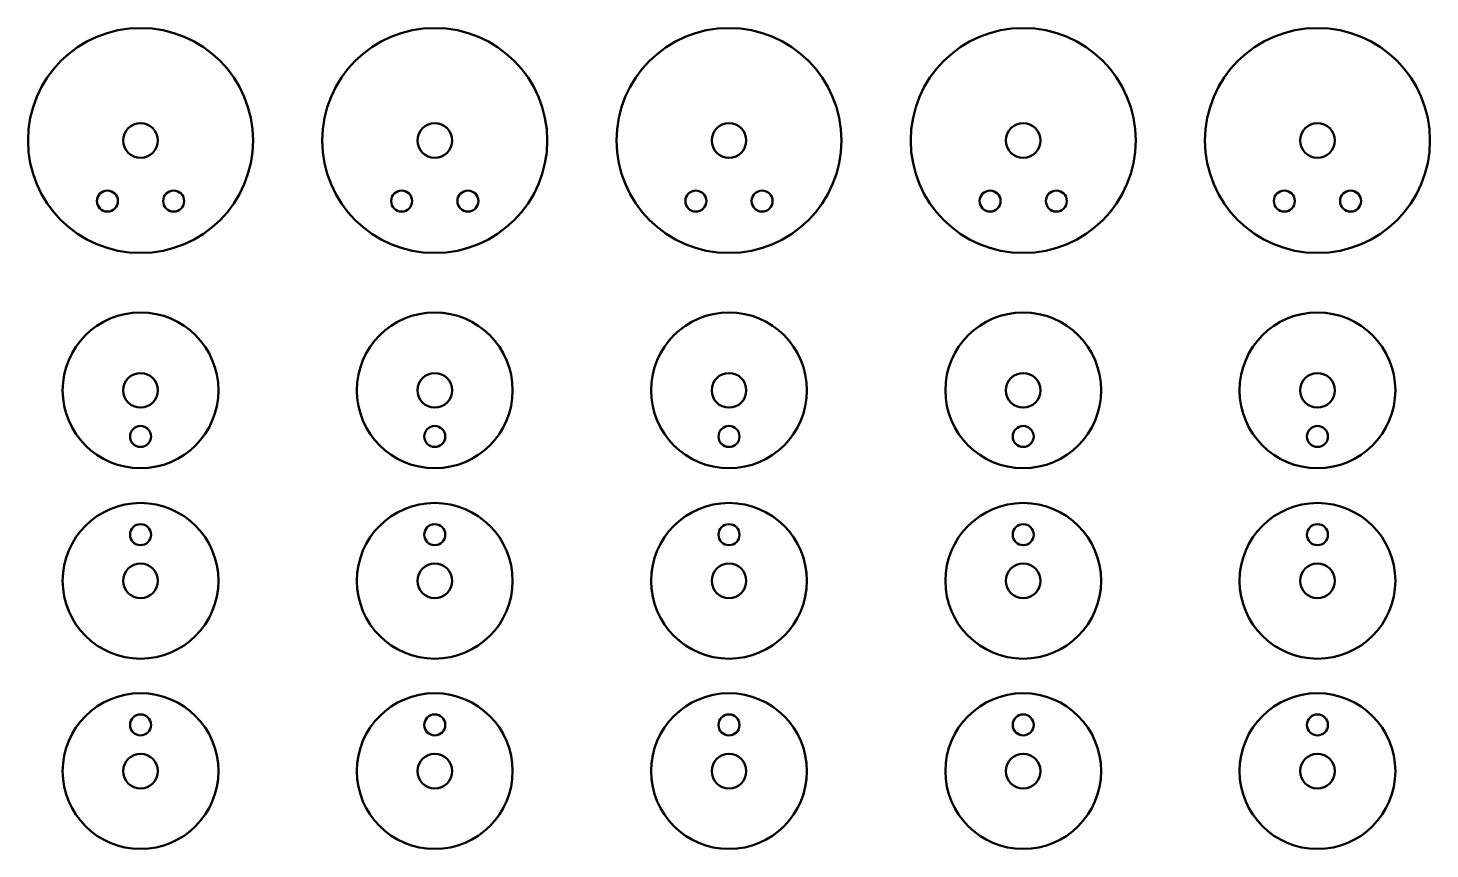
# Model space of a CAD drawing. Header units: inches. Extents: x 1117 to 1992, y -2324 to -585.
# Drawn here: x 1705.5 to 1786.5, y -1213.3 to -1165.9 of the extents above; entities that cross this region are included whole.
import ezdxf

# ---------------------------------------------------------------- set-up
doc = ezdxf.new("R2010")
doc.units = ezdxf.units.IN
doc.header["$MEASUREMENT"] = 0
doc.layers.add('Layer 1', color=7, linetype='Continuous')

# ---------------------------------------------------------------- blocks, each defined once
blk = doc.blocks.new('block 98')
at = {"layer": 'Layer 1', "color": 18, "lineweight": 50, "true_color": 0x010101}
for points in [[(1775.525, -1208.793), (1775.525, -1211.279), (1777.539, -1213.294), (1780.025, -1213.294), (1782.51, -1213.294), (1784.525, -1211.279), (1784.525, -1208.793), (1784.525, -1206.308), (1782.51, -1204.293), (1780.025, -1204.293), (1777.539, -1204.293), (1775.525, -1206.308), (1775.525, -1208.793)], [(1779.024, -1208.793), (1779.024, -1208.241), (1779.472, -1207.793), (1780.024, -1207.793), (1780.577, -1207.793), (1781.024, -1208.241), (1781.024, -1208.793), (1781.024, -1209.346), (1780.577, -1209.794), (1780.024, -1209.794), (1779.472, -1209.794), (1779.024, -1209.346), (1779.024, -1208.793)]]:
    blk.add_open_spline(points, degree=3, knots=[0, 0, 0, 0, 1, 1, 1, 2, 2, 2, 3, 3, 3, 4, 4, 4, 4], dxfattribs=at)
at = {"layer": 'Layer 1', "color": 240, "lineweight": 50, "true_color": 0xec2227}
blk.add_open_spline([(1780.024, -1205.518), (1780.36, -1205.518), (1780.632, -1205.79), (1780.632, -1206.126), (1780.632, -1206.461), (1780.36, -1206.733), (1780.024, -1206.733), (1779.689, -1206.733), (1779.417, -1206.461), (1779.417, -1206.126), (1779.417, -1205.79), (1779.689, -1205.518), (1780.024, -1205.518)], degree=3, knots=[0, 0, 0, 0, 1, 1, 1, 2, 2, 2, 3, 3, 3, 4, 4, 4, 4], dxfattribs=at)
blk = doc.blocks.new('block 99')
at = {"layer": 'Layer 1', "color": 18, "lineweight": 50, "true_color": 0x010101}
for points in [[(1775.525, -1197.798), (1775.525, -1200.284), (1777.539, -1202.298), (1780.025, -1202.298), (1782.51, -1202.298), (1784.525, -1200.284), (1784.525, -1197.798), (1784.525, -1195.313), (1782.51, -1193.298), (1780.025, -1193.298), (1777.539, -1193.298), (1775.525, -1195.313), (1775.525, -1197.798)], [(1779.024, -1197.798), (1779.024, -1197.246), (1779.472, -1196.799), (1780.024, -1196.799), (1780.577, -1196.799), (1781.024, -1197.246), (1781.024, -1197.798), (1781.024, -1198.351), (1780.577, -1198.798), (1780.024, -1198.798), (1779.472, -1198.798), (1779.024, -1198.351), (1779.024, -1197.798)]]:
    blk.add_open_spline(points, degree=3, knots=[0, 0, 0, 0, 1, 1, 1, 2, 2, 2, 3, 3, 3, 4, 4, 4, 4], dxfattribs=at)
at = {"layer": 'Layer 1', "color": 240, "lineweight": 50, "true_color": 0xec2227}
blk.add_open_spline([(1780.024, -1194.523), (1780.36, -1194.523), (1780.632, -1194.795), (1780.632, -1195.131), (1780.632, -1195.466), (1780.36, -1195.738), (1780.024, -1195.738), (1779.689, -1195.738), (1779.417, -1195.466), (1779.417, -1195.131), (1779.417, -1194.795), (1779.689, -1194.523), (1780.024, -1194.523)], degree=3, knots=[0, 0, 0, 0, 1, 1, 1, 2, 2, 2, 3, 3, 3, 4, 4, 4, 4], dxfattribs=at)
blk = doc.blocks.new('block 102')
at = {"layer": 'Layer 1', "color": 18, "lineweight": 50, "true_color": 0x010101}
for points in [[(1780.024, -1191.289), (1782.51, -1191.289), (1784.524, -1189.275), (1784.524, -1186.789), (1784.524, -1184.303), (1782.51, -1182.289), (1780.024, -1182.289), (1777.539, -1182.289), (1775.524, -1184.303), (1775.524, -1186.789), (1775.524, -1189.275), (1777.539, -1191.289), (1780.024, -1191.289)], [(1780.024, -1185.788), (1780.577, -1185.788), (1781.024, -1186.237), (1781.024, -1186.789), (1781.024, -1187.341), (1780.577, -1187.788), (1780.024, -1187.788), (1779.472, -1187.788), (1779.024, -1187.341), (1779.024, -1186.789), (1779.024, -1186.237), (1779.472, -1185.788), (1780.024, -1185.788)]]:
    blk.add_open_spline(points, degree=3, knots=[0, 0, 0, 0, 1, 1, 1, 2, 2, 2, 3, 3, 3, 4, 4, 4, 4], dxfattribs=at)
at = {"layer": 'Layer 1', "color": 240, "lineweight": 50, "true_color": 0xec2227}
blk.add_open_spline([(1780.024, -1188.849), (1780.36, -1188.849), (1780.632, -1189.121), (1780.632, -1189.456), (1780.632, -1189.792), (1780.36, -1190.063), (1780.024, -1190.063), (1779.689, -1190.063), (1779.417, -1189.792), (1779.417, -1189.456), (1779.417, -1189.121), (1779.689, -1188.849), (1780.024, -1188.849)], degree=3, knots=[0, 0, 0, 0, 1, 1, 1, 2, 2, 2, 3, 3, 3, 4, 4, 4, 4], dxfattribs=at)
blk = doc.blocks.new('block 103')
at = {"layer": 'Layer 1', "color": 18, "lineweight": 50, "true_color": 0x010101}
for points in [[(1780.024, -1178.851), (1783.614, -1178.851), (1786.525, -1175.942), (1786.525, -1172.351), (1786.525, -1168.761), (1783.614, -1165.851), (1780.024, -1165.851), (1776.435, -1165.851), (1773.524, -1168.762), (1773.524, -1172.351), (1773.525, -1175.942), (1776.435, -1178.851), (1780.024, -1178.851)], [(1780.024, -1171.351), (1780.577, -1171.351), (1781.024, -1171.799), (1781.024, -1172.351), (1781.024, -1172.903), (1780.577, -1173.351), (1780.024, -1173.351), (1779.472, -1173.351), (1779.024, -1172.903), (1779.024, -1172.351), (1779.024, -1171.799), (1779.472, -1171.351), (1780.024, -1171.351)]]:
    blk.add_open_spline(points, degree=3, knots=[0, 0, 0, 0, 1, 1, 1, 2, 2, 2, 3, 3, 3, 4, 4, 4, 4], dxfattribs=at)
at = {"layer": 'Layer 1', "color": 240, "lineweight": 50, "true_color": 0xec2227}
for points in [[(1778.111, -1175.245), (1778.446, -1175.245), (1778.718, -1175.517), (1778.718, -1175.852), (1778.718, -1176.188), (1778.446, -1176.46), (1778.111, -1176.46), (1777.775, -1176.46), (1777.503, -1176.188), (1777.503, -1175.852), (1777.503, -1175.517), (1777.775, -1175.245), (1778.111, -1175.245)], [(1781.938, -1175.245), (1782.274, -1175.245), (1782.546, -1175.517), (1782.546, -1175.852), (1782.546, -1176.188), (1782.274, -1176.46), (1781.938, -1176.46), (1781.603, -1176.46), (1781.331, -1176.188), (1781.331, -1175.852), (1781.331, -1175.517), (1781.603, -1175.245), (1781.938, -1175.245)]]:
    blk.add_open_spline(points, degree=3, knots=[0, 0, 0, 0, 1, 1, 1, 2, 2, 2, 3, 3, 3, 4, 4, 4, 4], dxfattribs=at)
blk = doc.blocks.new('block 105')
at = {"layer": 'Layer 1', "color": 18, "lineweight": 50, "true_color": 0x010101}
for points in [[(1758.525, -1208.793), (1758.525, -1211.279), (1760.539, -1213.294), (1763.025, -1213.294), (1765.51, -1213.294), (1767.524, -1211.279), (1767.524, -1208.793), (1767.524, -1206.308), (1765.51, -1204.293), (1763.025, -1204.293), (1760.539, -1204.293), (1758.525, -1206.308), (1758.525, -1208.793)], [(1762.024, -1208.793), (1762.024, -1208.241), (1762.472, -1207.793), (1763.025, -1207.793), (1763.577, -1207.793), (1764.024, -1208.241), (1764.024, -1208.793), (1764.024, -1209.346), (1763.577, -1209.794), (1763.025, -1209.794), (1762.472, -1209.794), (1762.024, -1209.346), (1762.024, -1208.793)]]:
    blk.add_open_spline(points, degree=3, knots=[0, 0, 0, 0, 1, 1, 1, 2, 2, 2, 3, 3, 3, 4, 4, 4, 4], dxfattribs=at)
at = {"layer": 'Layer 1', "color": 240, "lineweight": 50, "true_color": 0xec2227}
blk.add_open_spline([(1763.025, -1205.518), (1763.36, -1205.518), (1763.632, -1205.79), (1763.632, -1206.126), (1763.632, -1206.461), (1763.36, -1206.733), (1763.025, -1206.733), (1762.689, -1206.733), (1762.417, -1206.461), (1762.417, -1206.126), (1762.417, -1205.79), (1762.689, -1205.518), (1763.025, -1205.518)], degree=3, knots=[0, 0, 0, 0, 1, 1, 1, 2, 2, 2, 3, 3, 3, 4, 4, 4, 4], dxfattribs=at)
blk = doc.blocks.new('block 106')
at = {"layer": 'Layer 1', "color": 18, "lineweight": 50, "true_color": 0x010101}
for points in [[(1758.525, -1197.798), (1758.525, -1200.284), (1760.539, -1202.298), (1763.025, -1202.298), (1765.51, -1202.298), (1767.524, -1200.284), (1767.524, -1197.798), (1767.524, -1195.313), (1765.51, -1193.298), (1763.025, -1193.298), (1760.539, -1193.298), (1758.525, -1195.313), (1758.525, -1197.798)], [(1762.024, -1197.798), (1762.024, -1197.246), (1762.472, -1196.799), (1763.025, -1196.799), (1763.577, -1196.799), (1764.024, -1197.246), (1764.024, -1197.798), (1764.024, -1198.351), (1763.577, -1198.798), (1763.025, -1198.798), (1762.472, -1198.798), (1762.024, -1198.351), (1762.024, -1197.798)]]:
    blk.add_open_spline(points, degree=3, knots=[0, 0, 0, 0, 1, 1, 1, 2, 2, 2, 3, 3, 3, 4, 4, 4, 4], dxfattribs=at)
at = {"layer": 'Layer 1', "color": 240, "lineweight": 50, "true_color": 0xec2227}
blk.add_open_spline([(1763.025, -1194.523), (1763.36, -1194.523), (1763.632, -1194.795), (1763.632, -1195.131), (1763.632, -1195.466), (1763.36, -1195.738), (1763.025, -1195.738), (1762.689, -1195.738), (1762.417, -1195.466), (1762.417, -1195.131), (1762.417, -1194.795), (1762.689, -1194.523), (1763.025, -1194.523)], degree=3, knots=[0, 0, 0, 0, 1, 1, 1, 2, 2, 2, 3, 3, 3, 4, 4, 4, 4], dxfattribs=at)
blk = doc.blocks.new('block 109')
at = {"layer": 'Layer 1', "color": 18, "lineweight": 50, "true_color": 0x010101}
for points in [[(1763.025, -1191.289), (1765.51, -1191.289), (1767.525, -1189.275), (1767.525, -1186.789), (1767.525, -1184.303), (1765.51, -1182.289), (1763.025, -1182.289), (1760.539, -1182.289), (1758.525, -1184.303), (1758.525, -1186.789), (1758.525, -1189.275), (1760.539, -1191.289), (1763.025, -1191.289)], [(1763.025, -1185.788), (1763.577, -1185.788), (1764.024, -1186.237), (1764.024, -1186.789), (1764.024, -1187.341), (1763.577, -1187.788), (1763.025, -1187.788), (1762.472, -1187.788), (1762.024, -1187.341), (1762.024, -1186.789), (1762.024, -1186.237), (1762.472, -1185.788), (1763.025, -1185.788)]]:
    blk.add_open_spline(points, degree=3, knots=[0, 0, 0, 0, 1, 1, 1, 2, 2, 2, 3, 3, 3, 4, 4, 4, 4], dxfattribs=at)
at = {"layer": 'Layer 1', "color": 240, "lineweight": 50, "true_color": 0xec2227}
blk.add_open_spline([(1763.025, -1188.849), (1763.36, -1188.849), (1763.632, -1189.121), (1763.632, -1189.456), (1763.632, -1189.792), (1763.36, -1190.063), (1763.025, -1190.063), (1762.689, -1190.063), (1762.417, -1189.792), (1762.417, -1189.456), (1762.417, -1189.121), (1762.689, -1188.849), (1763.025, -1188.849)], degree=3, knots=[0, 0, 0, 0, 1, 1, 1, 2, 2, 2, 3, 3, 3, 4, 4, 4, 4], dxfattribs=at)
blk = doc.blocks.new('block 110')
at = {"layer": 'Layer 1', "color": 18, "lineweight": 50, "true_color": 0x010101}
for points in [[(1763.025, -1178.851), (1766.615, -1178.851), (1769.525, -1175.942), (1769.525, -1172.351), (1769.525, -1168.761), (1766.615, -1165.851), (1763.025, -1165.851), (1759.435, -1165.851), (1756.524, -1168.762), (1756.524, -1172.351), (1756.524, -1175.942), (1759.435, -1178.851), (1763.025, -1178.851)], [(1763.025, -1171.351), (1763.577, -1171.351), (1764.024, -1171.799), (1764.024, -1172.351), (1764.024, -1172.903), (1763.577, -1173.351), (1763.025, -1173.351), (1762.472, -1173.351), (1762.024, -1172.903), (1762.024, -1172.351), (1762.024, -1171.799), (1762.472, -1171.351), (1763.025, -1171.351)]]:
    blk.add_open_spline(points, degree=3, knots=[0, 0, 0, 0, 1, 1, 1, 2, 2, 2, 3, 3, 3, 4, 4, 4, 4], dxfattribs=at)
at = {"layer": 'Layer 1', "color": 240, "lineweight": 50, "true_color": 0xec2227}
for points in [[(1761.11, -1175.245), (1761.446, -1175.245), (1761.718, -1175.517), (1761.718, -1175.852), (1761.718, -1176.188), (1761.446, -1176.46), (1761.11, -1176.46), (1760.775, -1176.46), (1760.503, -1176.188), (1760.503, -1175.852), (1760.503, -1175.517), (1760.775, -1175.245), (1761.11, -1175.245)], [(1764.939, -1175.245), (1765.274, -1175.245), (1765.546, -1175.517), (1765.546, -1175.852), (1765.546, -1176.188), (1765.274, -1176.46), (1764.939, -1176.46), (1764.603, -1176.46), (1764.331, -1176.188), (1764.331, -1175.852), (1764.331, -1175.517), (1764.603, -1175.245), (1764.939, -1175.245)]]:
    blk.add_open_spline(points, degree=3, knots=[0, 0, 0, 0, 1, 1, 1, 2, 2, 2, 3, 3, 3, 4, 4, 4, 4], dxfattribs=at)
blk = doc.blocks.new('block 112')
at = {"layer": 'Layer 1', "color": 18, "lineweight": 50, "true_color": 0x010101}
for points in [[(1741.525, -1208.793), (1741.525, -1211.279), (1743.539, -1213.294), (1746.025, -1213.294), (1748.51, -1213.294), (1750.525, -1211.279), (1750.525, -1208.793), (1750.525, -1206.308), (1748.51, -1204.293), (1746.025, -1204.293), (1743.539, -1204.293), (1741.525, -1206.308), (1741.525, -1208.793)], [(1745.025, -1208.793), (1745.025, -1208.241), (1745.472, -1207.793), (1746.025, -1207.793), (1746.577, -1207.793), (1747.025, -1208.241), (1747.025, -1208.793), (1747.025, -1209.346), (1746.577, -1209.794), (1746.025, -1209.794), (1745.472, -1209.794), (1745.025, -1209.346), (1745.025, -1208.793)]]:
    blk.add_open_spline(points, degree=3, knots=[0, 0, 0, 0, 1, 1, 1, 2, 2, 2, 3, 3, 3, 4, 4, 4, 4], dxfattribs=at)
at = {"layer": 'Layer 1', "color": 240, "lineweight": 50, "true_color": 0xec2227}
blk.add_open_spline([(1746.024, -1205.518), (1746.36, -1205.518), (1746.632, -1205.79), (1746.632, -1206.126), (1746.632, -1206.461), (1746.36, -1206.733), (1746.024, -1206.733), (1745.689, -1206.733), (1745.417, -1206.461), (1745.417, -1206.126), (1745.417, -1205.79), (1745.689, -1205.518), (1746.024, -1205.518)], degree=3, knots=[0, 0, 0, 0, 1, 1, 1, 2, 2, 2, 3, 3, 3, 4, 4, 4, 4], dxfattribs=at)
blk = doc.blocks.new('block 113')
at = {"layer": 'Layer 1', "color": 18, "lineweight": 50, "true_color": 0x010101}
for points in [[(1741.525, -1197.798), (1741.525, -1200.284), (1743.539, -1202.298), (1746.025, -1202.298), (1748.51, -1202.298), (1750.525, -1200.284), (1750.525, -1197.798), (1750.525, -1195.313), (1748.51, -1193.298), (1746.025, -1193.298), (1743.539, -1193.298), (1741.525, -1195.313), (1741.525, -1197.798)], [(1745.025, -1197.798), (1745.025, -1197.246), (1745.472, -1196.799), (1746.025, -1196.799), (1746.577, -1196.799), (1747.025, -1197.246), (1747.025, -1197.798), (1747.025, -1198.351), (1746.577, -1198.798), (1746.025, -1198.798), (1745.472, -1198.798), (1745.025, -1198.351), (1745.025, -1197.798)]]:
    blk.add_open_spline(points, degree=3, knots=[0, 0, 0, 0, 1, 1, 1, 2, 2, 2, 3, 3, 3, 4, 4, 4, 4], dxfattribs=at)
at = {"layer": 'Layer 1', "color": 240, "lineweight": 50, "true_color": 0xec2227}
blk.add_open_spline([(1746.024, -1194.523), (1746.36, -1194.523), (1746.632, -1194.795), (1746.632, -1195.131), (1746.632, -1195.466), (1746.36, -1195.738), (1746.024, -1195.738), (1745.689, -1195.738), (1745.417, -1195.466), (1745.417, -1195.131), (1745.417, -1194.795), (1745.689, -1194.523), (1746.024, -1194.523)], degree=3, knots=[0, 0, 0, 0, 1, 1, 1, 2, 2, 2, 3, 3, 3, 4, 4, 4, 4], dxfattribs=at)
blk = doc.blocks.new('block 116')
at = {"layer": 'Layer 1', "color": 18, "lineweight": 50, "true_color": 0x010101}
for points in [[(1746.024, -1191.289), (1748.51, -1191.289), (1750.524, -1189.275), (1750.524, -1186.789), (1750.524, -1184.303), (1748.51, -1182.289), (1746.024, -1182.289), (1743.539, -1182.289), (1741.524, -1184.303), (1741.524, -1186.789), (1741.524, -1189.275), (1743.539, -1191.289), (1746.024, -1191.289)], [(1746.024, -1185.788), (1746.577, -1185.788), (1747.024, -1186.237), (1747.024, -1186.789), (1747.024, -1187.341), (1746.577, -1187.788), (1746.024, -1187.788), (1745.472, -1187.788), (1745.024, -1187.341), (1745.024, -1186.789), (1745.025, -1186.236), (1745.472, -1185.788), (1746.024, -1185.788)]]:
    blk.add_open_spline(points, degree=3, knots=[0, 0, 0, 0, 1, 1, 1, 2, 2, 2, 3, 3, 3, 4, 4, 4, 4], dxfattribs=at)
at = {"layer": 'Layer 1', "color": 240, "lineweight": 50, "true_color": 0xec2227}
blk.add_open_spline([(1746.024, -1188.849), (1746.36, -1188.849), (1746.632, -1189.121), (1746.632, -1189.456), (1746.632, -1189.792), (1746.36, -1190.063), (1746.024, -1190.063), (1745.689, -1190.063), (1745.417, -1189.792), (1745.417, -1189.456), (1745.417, -1189.121), (1745.689, -1188.849), (1746.024, -1188.849)], degree=3, knots=[0, 0, 0, 0, 1, 1, 1, 2, 2, 2, 3, 3, 3, 4, 4, 4, 4], dxfattribs=at)
blk = doc.blocks.new('block 117')
at = {"layer": 'Layer 1', "color": 18, "lineweight": 50, "true_color": 0x010101}
for points in [[(1746.024, -1178.851), (1749.614, -1178.851), (1752.525, -1175.942), (1752.525, -1172.351), (1752.525, -1168.761), (1749.614, -1165.851), (1746.024, -1165.851), (1742.435, -1165.851), (1739.524, -1168.762), (1739.524, -1172.351), (1739.525, -1175.942), (1742.435, -1178.851), (1746.024, -1178.851)], [(1746.024, -1171.351), (1746.577, -1171.351), (1747.024, -1171.799), (1747.024, -1172.351), (1747.024, -1172.903), (1746.577, -1173.351), (1746.024, -1173.351), (1745.472, -1173.351), (1745.024, -1172.903), (1745.024, -1172.351), (1745.025, -1171.799), (1745.472, -1171.351), (1746.024, -1171.351)]]:
    blk.add_open_spline(points, degree=3, knots=[0, 0, 0, 0, 1, 1, 1, 2, 2, 2, 3, 3, 3, 4, 4, 4, 4], dxfattribs=at)
at = {"layer": 'Layer 1', "color": 240, "lineweight": 50, "true_color": 0xec2227}
for points in [[(1744.111, -1175.245), (1744.446, -1175.245), (1744.718, -1175.517), (1744.718, -1175.852), (1744.718, -1176.188), (1744.446, -1176.46), (1744.111, -1176.46), (1743.775, -1176.46), (1743.503, -1176.188), (1743.503, -1175.852), (1743.503, -1175.517), (1743.775, -1175.245), (1744.111, -1175.245)], [(1747.938, -1175.245), (1748.274, -1175.245), (1748.546, -1175.517), (1748.546, -1175.852), (1748.546, -1176.188), (1748.274, -1176.46), (1747.938, -1176.46), (1747.603, -1176.46), (1747.331, -1176.188), (1747.331, -1175.852), (1747.331, -1175.517), (1747.603, -1175.245), (1747.938, -1175.245)]]:
    blk.add_open_spline(points, degree=3, knots=[0, 0, 0, 0, 1, 1, 1, 2, 2, 2, 3, 3, 3, 4, 4, 4, 4], dxfattribs=at)
blk = doc.blocks.new('block 119')
at = {"layer": 'Layer 1', "color": 18, "lineweight": 50, "true_color": 0x010101}
for points in [[(1724.524, -1208.793), (1724.524, -1211.279), (1726.539, -1213.294), (1729.024, -1213.294), (1731.509, -1213.294), (1733.524, -1211.279), (1733.524, -1208.793), (1733.524, -1206.308), (1731.509, -1204.293), (1729.024, -1204.293), (1726.539, -1204.293), (1724.524, -1206.308), (1724.524, -1208.793)], [(1728.024, -1208.793), (1728.024, -1208.241), (1728.472, -1207.793), (1729.024, -1207.793), (1729.576, -1207.793), (1730.025, -1208.241), (1730.025, -1208.793), (1730.025, -1209.346), (1729.576, -1209.794), (1729.024, -1209.794), (1728.472, -1209.794), (1728.024, -1209.346), (1728.024, -1208.793)]]:
    blk.add_open_spline(points, degree=3, knots=[0, 0, 0, 0, 1, 1, 1, 2, 2, 2, 3, 3, 3, 4, 4, 4, 4], dxfattribs=at)
at = {"layer": 'Layer 1', "color": 240, "lineweight": 50, "true_color": 0xec2227}
blk.add_open_spline([(1729.025, -1205.518), (1729.36, -1205.518), (1729.632, -1205.79), (1729.632, -1206.126), (1729.632, -1206.461), (1729.36, -1206.733), (1729.025, -1206.733), (1728.689, -1206.733), (1728.417, -1206.461), (1728.417, -1206.126), (1728.417, -1205.79), (1728.689, -1205.518), (1729.025, -1205.518)], degree=3, knots=[0, 0, 0, 0, 1, 1, 1, 2, 2, 2, 3, 3, 3, 4, 4, 4, 4], dxfattribs=at)
blk = doc.blocks.new('block 120')
at = {"layer": 'Layer 1', "color": 18, "lineweight": 50, "true_color": 0x010101}
for points in [[(1724.524, -1197.798), (1724.524, -1200.284), (1726.539, -1202.298), (1729.024, -1202.298), (1731.509, -1202.298), (1733.524, -1200.284), (1733.524, -1197.798), (1733.524, -1195.313), (1731.509, -1193.298), (1729.024, -1193.298), (1726.539, -1193.298), (1724.524, -1195.313), (1724.524, -1197.798)], [(1728.024, -1197.798), (1728.024, -1197.246), (1728.472, -1196.799), (1729.024, -1196.799), (1729.576, -1196.799), (1730.025, -1197.246), (1730.025, -1197.798), (1730.025, -1198.351), (1729.576, -1198.798), (1729.024, -1198.798), (1728.472, -1198.798), (1728.024, -1198.351), (1728.024, -1197.798)]]:
    blk.add_open_spline(points, degree=3, knots=[0, 0, 0, 0, 1, 1, 1, 2, 2, 2, 3, 3, 3, 4, 4, 4, 4], dxfattribs=at)
at = {"layer": 'Layer 1', "color": 240, "lineweight": 50, "true_color": 0xec2227}
blk.add_open_spline([(1729.025, -1194.523), (1729.36, -1194.523), (1729.632, -1194.795), (1729.632, -1195.131), (1729.632, -1195.466), (1729.36, -1195.738), (1729.025, -1195.738), (1728.689, -1195.738), (1728.417, -1195.466), (1728.417, -1195.131), (1728.417, -1194.795), (1728.689, -1194.523), (1729.025, -1194.523)], degree=3, knots=[0, 0, 0, 0, 1, 1, 1, 2, 2, 2, 3, 3, 3, 4, 4, 4, 4], dxfattribs=at)
blk = doc.blocks.new('block 123')
at = {"layer": 'Layer 1', "color": 18, "lineweight": 50, "true_color": 0x010101}
for points in [[(1729.024, -1191.289), (1731.509, -1191.289), (1733.524, -1189.275), (1733.524, -1186.789), (1733.524, -1184.303), (1731.509, -1182.289), (1729.024, -1182.289), (1726.539, -1182.289), (1724.524, -1184.303), (1724.524, -1186.789), (1724.524, -1189.275), (1726.539, -1191.289), (1729.024, -1191.289)], [(1729.024, -1185.788), (1729.576, -1185.788), (1730.025, -1186.237), (1730.025, -1186.789), (1730.025, -1187.341), (1729.576, -1187.788), (1729.024, -1187.788), (1728.472, -1187.788), (1728.024, -1187.341), (1728.024, -1186.789), (1728.024, -1186.237), (1728.472, -1185.788), (1729.024, -1185.788)]]:
    blk.add_open_spline(points, degree=3, knots=[0, 0, 0, 0, 1, 1, 1, 2, 2, 2, 3, 3, 3, 4, 4, 4, 4], dxfattribs=at)
at = {"layer": 'Layer 1', "color": 240, "lineweight": 50, "true_color": 0xec2227}
blk.add_open_spline([(1729.025, -1188.849), (1729.36, -1188.849), (1729.632, -1189.121), (1729.632, -1189.456), (1729.632, -1189.792), (1729.36, -1190.063), (1729.025, -1190.063), (1728.689, -1190.063), (1728.417, -1189.792), (1728.417, -1189.456), (1728.417, -1189.121), (1728.689, -1188.849), (1729.025, -1188.849)], degree=3, knots=[0, 0, 0, 0, 1, 1, 1, 2, 2, 2, 3, 3, 3, 4, 4, 4, 4], dxfattribs=at)
blk = doc.blocks.new('block 124')
at = {"layer": 'Layer 1', "color": 18, "lineweight": 50, "true_color": 0x010101}
for points in [[(1729.024, -1178.851), (1732.614, -1178.851), (1735.525, -1175.942), (1735.525, -1172.351), (1735.525, -1168.761), (1732.614, -1165.851), (1729.024, -1165.851), (1725.434, -1165.851), (1722.525, -1168.762), (1722.525, -1172.351), (1722.524, -1175.942), (1725.434, -1178.851), (1729.024, -1178.851)], [(1729.024, -1171.351), (1729.576, -1171.351), (1730.025, -1171.799), (1730.025, -1172.351), (1730.025, -1172.903), (1729.576, -1173.351), (1729.024, -1173.351), (1728.472, -1173.351), (1728.024, -1172.903), (1728.024, -1172.351), (1728.024, -1171.799), (1728.472, -1171.351), (1729.024, -1171.351)]]:
    blk.add_open_spline(points, degree=3, knots=[0, 0, 0, 0, 1, 1, 1, 2, 2, 2, 3, 3, 3, 4, 4, 4, 4], dxfattribs=at)
at = {"layer": 'Layer 1', "color": 240, "lineweight": 50, "true_color": 0xec2227}
for points in [[(1727.11, -1175.245), (1727.446, -1175.245), (1727.718, -1175.517), (1727.718, -1175.852), (1727.718, -1176.188), (1727.446, -1176.46), (1727.11, -1176.46), (1726.775, -1176.46), (1726.503, -1176.188), (1726.503, -1175.852), (1726.503, -1175.517), (1726.775, -1175.245), (1727.11, -1175.245)], [(1730.939, -1175.245), (1731.275, -1175.245), (1731.546, -1175.517), (1731.546, -1175.852), (1731.546, -1176.188), (1731.275, -1176.46), (1730.939, -1176.46), (1730.603, -1176.46), (1730.331, -1176.188), (1730.331, -1175.852), (1730.331, -1175.517), (1730.603, -1175.245), (1730.939, -1175.245)]]:
    blk.add_open_spline(points, degree=3, knots=[0, 0, 0, 0, 1, 1, 1, 2, 2, 2, 3, 3, 3, 4, 4, 4, 4], dxfattribs=at)
blk = doc.blocks.new('block 126')
at = {"layer": 'Layer 1', "color": 18, "lineweight": 50, "true_color": 0x010101}
for points in [[(1707.524, -1208.793), (1707.524, -1211.279), (1709.539, -1213.294), (1712.024, -1213.294), (1714.51, -1213.294), (1716.525, -1211.279), (1716.525, -1208.793), (1716.525, -1206.308), (1714.51, -1204.293), (1712.024, -1204.293), (1709.539, -1204.293), (1707.524, -1206.308), (1707.524, -1208.793)], [(1711.025, -1208.793), (1711.025, -1208.241), (1711.472, -1207.793), (1712.024, -1207.793), (1712.577, -1207.793), (1713.025, -1208.241), (1713.025, -1208.793), (1713.025, -1209.346), (1712.577, -1209.794), (1712.024, -1209.794), (1711.471, -1209.794), (1711.025, -1209.346), (1711.025, -1208.793)]]:
    blk.add_open_spline(points, degree=3, knots=[0, 0, 0, 0, 1, 1, 1, 2, 2, 2, 3, 3, 3, 4, 4, 4, 4], dxfattribs=at)
at = {"layer": 'Layer 1', "color": 240, "lineweight": 50, "true_color": 0xec2227}
blk.add_open_spline([(1712.025, -1205.518), (1712.36, -1205.518), (1712.632, -1205.79), (1712.632, -1206.126), (1712.632, -1206.461), (1712.36, -1206.733), (1712.025, -1206.733), (1711.689, -1206.733), (1711.417, -1206.461), (1711.417, -1206.126), (1711.417, -1205.79), (1711.689, -1205.518), (1712.025, -1205.518)], degree=3, knots=[0, 0, 0, 0, 1, 1, 1, 2, 2, 2, 3, 3, 3, 4, 4, 4, 4], dxfattribs=at)
blk = doc.blocks.new('block 127')
at = {"layer": 'Layer 1', "color": 18, "lineweight": 50, "true_color": 0x010101}
for points in [[(1707.524, -1197.798), (1707.524, -1200.284), (1709.539, -1202.298), (1712.024, -1202.298), (1714.51, -1202.298), (1716.525, -1200.284), (1716.525, -1197.798), (1716.525, -1195.313), (1714.51, -1193.298), (1712.024, -1193.298), (1709.539, -1193.298), (1707.524, -1195.313), (1707.524, -1197.798)], [(1711.025, -1197.798), (1711.025, -1197.246), (1711.472, -1196.799), (1712.024, -1196.799), (1712.577, -1196.799), (1713.025, -1197.246), (1713.025, -1197.798), (1713.025, -1198.351), (1712.577, -1198.798), (1712.024, -1198.798), (1711.471, -1198.799), (1711.025, -1198.351), (1711.025, -1197.798)]]:
    blk.add_open_spline(points, degree=3, knots=[0, 0, 0, 0, 1, 1, 1, 2, 2, 2, 3, 3, 3, 4, 4, 4, 4], dxfattribs=at)
at = {"layer": 'Layer 1', "color": 240, "lineweight": 50, "true_color": 0xec2227}
blk.add_open_spline([(1712.025, -1194.523), (1712.36, -1194.523), (1712.632, -1194.795), (1712.632, -1195.131), (1712.632, -1195.466), (1712.36, -1195.738), (1712.025, -1195.738), (1711.689, -1195.738), (1711.417, -1195.466), (1711.417, -1195.131), (1711.417, -1194.795), (1711.689, -1194.523), (1712.025, -1194.523)], degree=3, knots=[0, 0, 0, 0, 1, 1, 1, 2, 2, 2, 3, 3, 3, 4, 4, 4, 4], dxfattribs=at)
blk = doc.blocks.new('block 130')
at = {"layer": 'Layer 1', "color": 18, "lineweight": 50, "true_color": 0x010101}
for points in [[(1712.024, -1191.289), (1714.51, -1191.289), (1716.525, -1189.275), (1716.525, -1186.789), (1716.525, -1184.303), (1714.51, -1182.289), (1712.024, -1182.289), (1709.539, -1182.289), (1707.524, -1184.303), (1707.524, -1186.789), (1707.524, -1189.275), (1709.539, -1191.289), (1712.024, -1191.289)], [(1712.024, -1185.788), (1712.577, -1185.788), (1713.025, -1186.237), (1713.025, -1186.789), (1713.025, -1187.341), (1712.577, -1187.788), (1712.024, -1187.788), (1711.472, -1187.788), (1711.025, -1187.341), (1711.025, -1186.789), (1711.025, -1186.237), (1711.471, -1185.788), (1712.024, -1185.788)]]:
    blk.add_open_spline(points, degree=3, knots=[0, 0, 0, 0, 1, 1, 1, 2, 2, 2, 3, 3, 3, 4, 4, 4, 4], dxfattribs=at)
at = {"layer": 'Layer 1', "color": 240, "lineweight": 50, "true_color": 0xec2227}
blk.add_open_spline([(1712.025, -1188.849), (1712.36, -1188.849), (1712.632, -1189.121), (1712.632, -1189.456), (1712.632, -1189.792), (1712.36, -1190.063), (1712.025, -1190.063), (1711.689, -1190.063), (1711.417, -1189.792), (1711.417, -1189.456), (1711.417, -1189.121), (1711.689, -1188.849), (1712.025, -1188.849)], degree=3, knots=[0, 0, 0, 0, 1, 1, 1, 2, 2, 2, 3, 3, 3, 4, 4, 4, 4], dxfattribs=at)
blk = doc.blocks.new('block 131')
at = {"layer": 'Layer 1', "color": 18, "lineweight": 50, "true_color": 0x010101}
for points in [[(1712.024, -1178.851), (1715.614, -1178.851), (1718.525, -1175.942), (1718.525, -1172.351), (1718.525, -1168.761), (1715.614, -1165.851), (1712.024, -1165.851), (1708.435, -1165.851), (1705.525, -1168.762), (1705.525, -1172.351), (1705.525, -1175.942), (1708.435, -1178.851), (1712.024, -1178.851)], [(1712.024, -1171.351), (1712.577, -1171.351), (1713.025, -1171.799), (1713.025, -1172.351), (1713.025, -1172.903), (1712.577, -1173.351), (1712.024, -1173.351), (1711.472, -1173.351), (1711.025, -1172.903), (1711.025, -1172.351), (1711.025, -1171.799), (1711.471, -1171.351), (1712.024, -1171.351)]]:
    blk.add_open_spline(points, degree=3, knots=[0, 0, 0, 0, 1, 1, 1, 2, 2, 2, 3, 3, 3, 4, 4, 4, 4], dxfattribs=at)
at = {"layer": 'Layer 1', "color": 240, "lineweight": 50, "true_color": 0xec2227}
for points in [[(1710.111, -1175.245), (1710.446, -1175.245), (1710.718, -1175.517), (1710.718, -1175.852), (1710.718, -1176.188), (1710.446, -1176.46), (1710.111, -1176.46), (1709.775, -1176.46), (1709.503, -1176.188), (1709.503, -1175.852), (1709.503, -1175.517), (1709.775, -1175.245), (1710.111, -1175.245)], [(1713.938, -1175.245), (1714.274, -1175.245), (1714.546, -1175.517), (1714.546, -1175.852), (1714.546, -1176.188), (1714.274, -1176.46), (1713.938, -1176.46), (1713.603, -1176.46), (1713.331, -1176.188), (1713.331, -1175.852), (1713.331, -1175.517), (1713.603, -1175.245), (1713.938, -1175.245)]]:
    blk.add_open_spline(points, degree=3, knots=[0, 0, 0, 0, 1, 1, 1, 2, 2, 2, 3, 3, 3, 4, 4, 4, 4], dxfattribs=at)

msp = doc.modelspace()

# ---------------------------------------------------------------- block references
at = {"layer": 'Layer 1'}
for name in ['block 131', 'block 124', 'block 117', 'block 110', 'block 103', 'block 130', 'block 123', 'block 116', 'block 109', 'block 102', 'block 127', 'block 120', 'block 113', 'block 106', 'block 99', 'block 126', 'block 119', 'block 112', 'block 105', 'block 98']:
    msp.add_blockref(name, (0, 0), dxfattribs=at)

doc.saveas('drawing.dxf')
